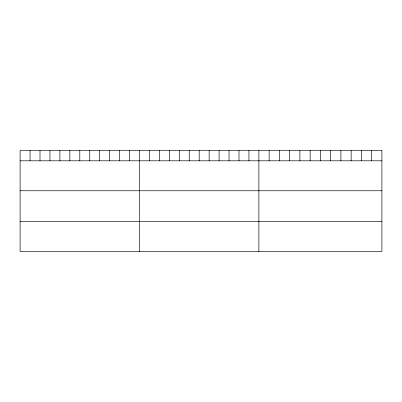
<?xml version="1.0" encoding="UTF-8"?>
<svg xmlns="http://www.w3.org/2000/svg" width="402" height="402" viewBox="0 0 402 402"><rect width="100%" height="100%" fill="white"/><g stroke="black" fill="none" stroke-linecap="round" stroke-linejoin="round"><path stroke-width="0.6" d="M20.1 160.805L381.9 160.805M20.1 190.754L381.9 190.754M20.1 221.602L381.9 221.602M371.649 150.448L371.649 160.805M361.398 150.448L361.398 160.805M351.147 150.448L351.147 160.805M340.896 150.448L340.896 160.805M330.645 150.448L330.645 160.805M320.394 150.448L320.394 160.805M310.143 150.448L310.143 160.805M299.892 150.448L299.892 160.805M289.641 150.448L289.641 160.805M279.39 150.448L279.39 160.805M269.139 150.448L269.139 160.805M258.888 150.448L258.888 251.551M248.938 150.448L248.938 160.805M238.989 150.448L238.989 160.805M229.039 150.448L229.039 160.805M219.09 150.448L219.09 160.805M209.14 150.448L209.14 160.805M199.191 150.448L199.191 160.805M189.242 150.448L189.242 160.805M179.292 150.448L179.292 160.805M169.342 150.448L169.342 160.805M159.393 150.448L159.393 160.805M149.443 150.448L149.443 160.805M139.494 150.448L139.494 251.551M129.544 150.448L129.544 160.805M119.595 150.448L119.595 160.805M109.645 150.448L109.645 160.805M99.696 150.448L99.696 160.805M89.746 150.448L89.746 160.805M79.797 150.448L79.797 160.805M69.847 150.448L69.847 160.805M59.898 150.448L59.898 160.805M49.948 150.448L49.948 160.805M39.999 150.448L39.999 160.805M30.049 150.448L30.049 160.805M381.9 150.448L20.1 150.448L20.1 251.551L381.9 251.551L381.9 150.448"/></g></svg>
